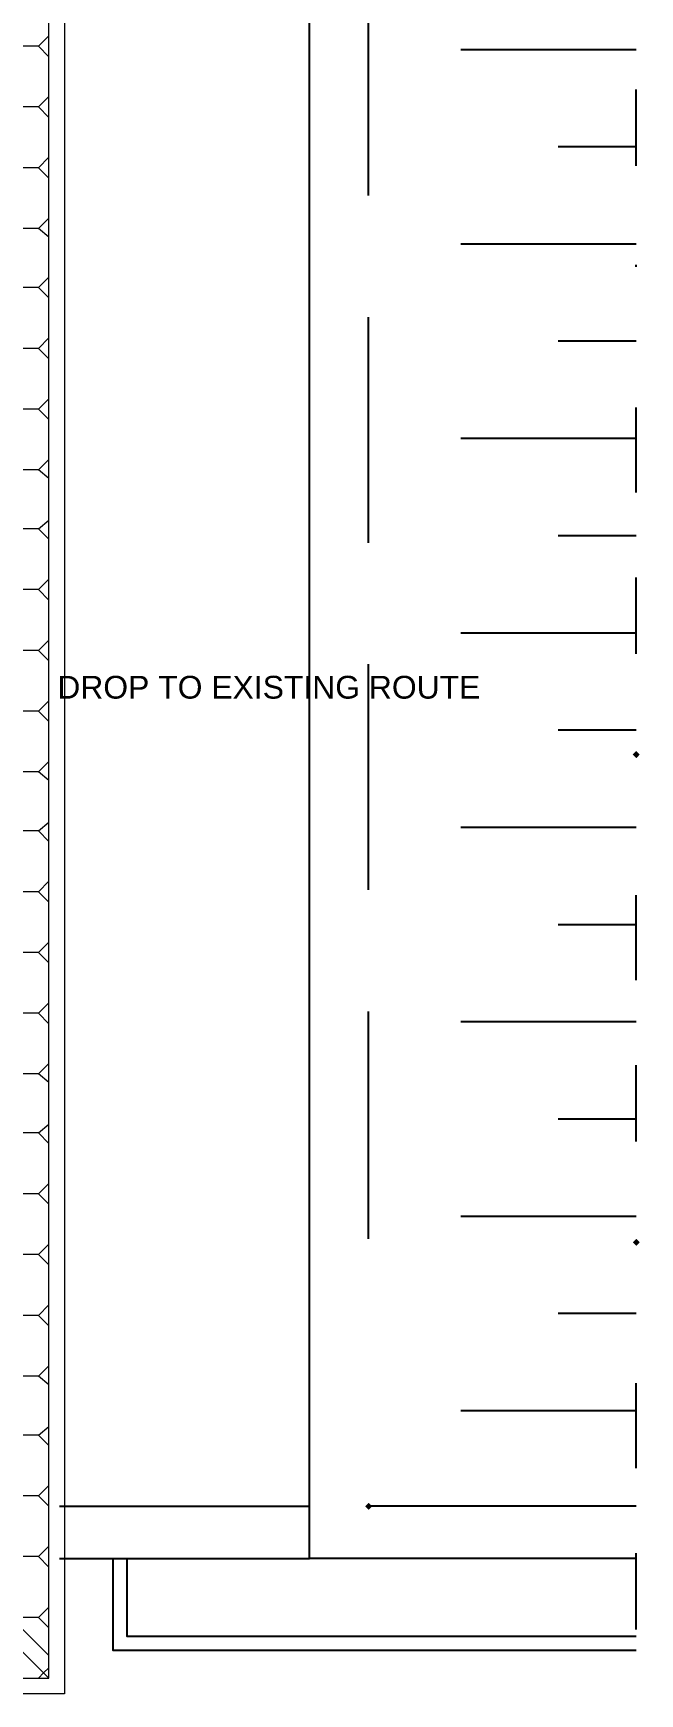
# Model space of a CAD drawing. Header units: millimetres. Extents: x -59 to 47, y 152 to 919.
# Drawn here: x 16.52 to 20.99, y 598.61 to 610.87 of the extents above; entities that cross this region are included whole.
import ezdxf

# ---------------------------------------------------------------- set-up
doc = ezdxf.new("R2010")
doc.units = ezdxf.units.MM
for name, color, linetype in [('PDF_014408$A$roof_Pen_No__4', 7, 'Continuous'), ('PDF_014408$A$walls.outside_Pen_No__4', 7, 'Continuous'), ('PDF_014408$BL-ROOF', 7, 'Continuous'), ('PDF_Text', 7, 'Continuous')]:
    doc.layers.add(name, color=color, linetype=linetype)
doc.styles.add('PDF ArialMT', font='arial.ttf')

msp = doc.modelspace()

# ---------------------------------------------------------------- hatches: boundary and pattern name
at = {"layer": 'PDF_014408$A$walls.outside_Pen_No__4', "transparency": 33554559}
for points in [[(20.969, 605.572), (20.956, 605.559), (20.943, 605.546), (20.956, 605.533), (20.969, 605.52), (20.982, 605.533), (20.994, 605.546), (20.982, 605.559)], [(20.969, 601.969), (20.956, 601.956), (20.943, 601.943), (20.956, 601.93), (20.969, 601.917), (20.982, 601.93), (20.994, 601.943), (20.982, 601.956)], [(18.994, 600.02), (18.981, 600.007), (18.969, 599.994), (18.981, 599.981), (18.994, 599.968), (19.007, 599.981), (19.02, 599.994), (19.007, 600.007)]]:
    msp.add_hatch(color=256, dxfattribs=at).paths.add_polyline_path(points)

# ---------------------------------------------------------------- linework, layer by layer
at = {"layer": 'PDF_014408$A$roof_Pen_No__4', "lineweight": 25}
for points in [[(20.969, 610.752), (19.674, 610.752)], [(20.969, 610.034), (20.392, 610.034)], [(20.969, 609.316), (19.674, 609.316)], [(20.969, 608.598), (20.392, 608.598)], [(20.969, 607.88), (19.674, 607.88)], [(20.969, 607.162), (20.392, 607.162)], [(20.969, 606.443), (19.674, 606.443)], [(20.969, 605.725), (20.392, 605.725)], [(20.969, 605.007), (19.674, 605.007)], [(20.969, 604.289), (20.392, 604.289)], [(20.969, 603.571), (19.674, 603.571)], [(20.969, 602.853), (20.392, 602.853)], [(20.969, 602.135), (19.674, 602.135)], [(20.969, 601.417), (20.392, 601.417)], [(20.969, 600.699), (19.674, 600.699)]]:
    msp.add_lwpolyline(points, dxfattribs=at)
at = {"layer": 'PDF_014408$A$walls.outside_Pen_No__4', "lineweight": 25}
for points in [[(20.969, 599.609), (18.558, 599.609), (18.558, 612.098), (18.109, 612.098), (18.109, 612.547), (18.558, 612.547), (18.558, 616.329), (18.109, 616.329), (18.109, 616.778), (18.558, 616.778), (18.558, 620.574), (18.109, 620.574), (18.109, 621.022), (18.558, 621.022), (18.558, 624.805), (18.109, 624.805), (18.109, 625.254), (18.558, 625.254), (18.558, 625.702), (20.969, 625.702)], [(18.994, 609.675), (18.994, 611.342)], [(20.969, 609.893), (20.969, 610.457)], [(20.969, 609.149), (20.969, 609.162)], [(18.994, 607.11), (18.994, 608.777)], [(20.969, 607.482), (20.969, 608.11)], [(20.969, 606.29), (20.969, 606.854)], [(18.994, 604.546), (18.994, 606.213)], [(20.969, 603.879), (20.969, 604.507)], [(18.994, 601.969), (18.994, 603.648)], [(20.969, 602.687), (20.969, 603.251)], [(20.969, 600.276), (20.969, 600.904)], [(16.712, 599.994), (18.558, 599.994)], [(20.969, 599.994), (18.994, 599.994)], [(16.712, 599.609), (18.558, 599.609)], [(20.969, 598.93), (17.109, 598.93), (17.109, 599.609)], [(20.969, 599.032), (17.212, 599.032), (17.212, 599.609)], [(20.969, 599.084), (20.969, 599.648)]]:
    msp.add_lwpolyline(points, dxfattribs=at)
at = {"layer": 'PDF_014408$BL-ROOF', "lineweight": 9}
for points in [[(-5.291, 598.609), (-49.81, 598.609), (-49.81, 617.765), (16.75, 617.765), (16.75, 598.609), (7.762, 598.609)], [(16.635, 610.7), (16.558, 610.777), (16.417, 610.777)], [(16.558, 610.777), (16.635, 610.854)], [(16.635, 610.547), (16.635, 610.547)], [(16.558, 610.329), (16.635, 610.406)], [(16.635, 610.252), (16.558, 610.329), (16.417, 610.329)], [(16.635, 610.111), (16.635, 610.111)], [(16.558, 609.88), (16.635, 609.957)], [(16.635, 609.803), (16.558, 609.88), (16.417, 609.88)], [(16.635, 609.662), (16.635, 609.662)], [(16.635, 609.367), (16.558, 609.431), (16.417, 609.431)], [(16.558, 609.431), (16.635, 609.508)], [(16.635, 609.213), (16.635, 609.213)], [(16.558, 608.995), (16.635, 609.072)], [(16.635, 608.918), (16.558, 608.995), (16.417, 608.995)], [(16.635, 608.764), (16.635, 608.764)], [(16.558, 608.546), (16.635, 608.623)], [(16.635, 608.469), (16.558, 608.546), (16.417, 608.546)], [(16.635, 608.328), (16.635, 608.328)], [(16.635, 608.021), (16.558, 608.098), (16.417, 608.098)], [(16.558, 608.098), (16.635, 608.174)], [(16.635, 607.88), (16.635, 607.88)], [(7.762, 607.764), (16.635, 598.891)], [(16.558, 607.649), (16.635, 607.726)], [(16.635, 607.585), (16.558, 607.649), (16.417, 607.649)], [(16.635, 607.431), (16.635, 607.431)], [(16.635, 607.136), (16.558, 607.213), (16.417, 607.213)], [(16.558, 607.213), (16.635, 607.277)], [(16.635, 606.982), (16.635, 606.982)], [(16.635, 606.687), (16.558, 606.764), (16.417, 606.764)], [(16.558, 606.764), (16.635, 606.841)], [(16.635, 606.533), (16.635, 606.533)], [(16.558, 606.315), (16.635, 606.392)], [(16.635, 606.238), (16.558, 606.315), (16.417, 606.315)], [(16.635, 606.097), (16.635, 606.097)], [(16.635, 605.79), (16.558, 605.866), (16.417, 605.866)], [(16.558, 605.866), (16.635, 605.943)], [(16.635, 605.648), (16.635, 605.648)], [(16.635, 605.354), (16.558, 605.418), (16.417, 605.418)], [(16.558, 605.418), (16.635, 605.495)], [(16.635, 605.2), (16.635, 605.2)], [(16.558, 604.982), (16.635, 605.046)], [(16.635, 604.905), (16.558, 604.982), (16.417, 604.982)], [(16.635, 604.751), (16.635, 604.751)], [(16.635, 604.456), (16.558, 604.533), (16.417, 604.533)], [(16.558, 604.533), (16.635, 604.61)], [(16.635, 604.302), (16.635, 604.302)], [(16.558, 604.084), (16.635, 604.161)], [(16.635, 604.007), (16.558, 604.084), (16.417, 604.084)], [(16.635, 603.866), (16.635, 603.866)], [(16.558, 603.635), (16.635, 603.712)], [(16.635, 603.558), (16.558, 603.635), (16.417, 603.635)], [(16.635, 603.417), (16.635, 603.417)], [(16.635, 603.123), (16.558, 603.187), (16.417, 603.187)], [(16.558, 603.187), (16.635, 603.264)], [(16.635, 602.969), (16.635, 602.969)], [(16.558, 602.751), (16.635, 602.815)], [(16.635, 602.674), (16.558, 602.751), (16.417, 602.751)], [(16.635, 602.52), (16.635, 602.52)], [(16.558, 602.302), (16.635, 602.379)], [(16.635, 602.225), (16.558, 602.302), (16.417, 602.302)], [(16.635, 602.071), (16.635, 602.071)], [(16.635, 601.776), (16.558, 601.853), (16.417, 601.853)], [(16.558, 601.853), (16.635, 601.93)], [(16.635, 601.635), (16.635, 601.635)], [(16.558, 601.404), (16.635, 601.481)], [(16.635, 601.327), (16.558, 601.404), (16.417, 601.404)], [(16.635, 601.186), (16.635, 601.186)], [(16.558, 600.956), (16.635, 601.032)], [(16.635, 600.891), (16.558, 600.956), (16.417, 600.956)], [(16.635, 600.738), (16.635, 600.738)], [(16.635, 600.443), (16.558, 600.52), (16.417, 600.52)], [(16.558, 600.52), (16.635, 600.584)], [(16.635, 600.289), (16.635, 600.289)], [(16.558, 600.071), (16.635, 600.148)], [(16.635, 599.994), (16.558, 600.071), (16.417, 600.071)], [(16.635, 599.84), (16.635, 599.84)], [(16.635, 599.545), (16.558, 599.622), (16.417, 599.622)], [(16.558, 599.622), (16.635, 599.699)], [(16.635, 599.404), (16.635, 599.404)], [(16.558, 599.173), (16.635, 599.25)], [(16.635, 599.096), (16.558, 599.173), (16.417, 599.173)], [(16.635, 598.955), (16.635, 598.955)], [(16.558, 598.724), (16.596, 598.763), (16.635, 598.801)]]:
    msp.add_lwpolyline(points, dxfattribs=at)
for points in [[(16.635, 617.65), (7.762, 608.777), (7.762, 607.597), (16.635, 598.724)], [(16.635, 598.724), (7.762, 607.597), (7.762, 604.956), (7.762, 598.724)]]:
    msp.add_lwpolyline(points, close=True, dxfattribs=at)

# ---------------------------------------------------------------- texts
at = {"layer": 'PDF_Text', "insert": (16.697, 606.042), "char_height": 0.1683, "attachment_point": 4, "style": 'PDF ArialMT'}
msp.add_mtext('DROP TO EXISTING ROUTE', dxfattribs=at)

doc.saveas('drawing.dxf')
